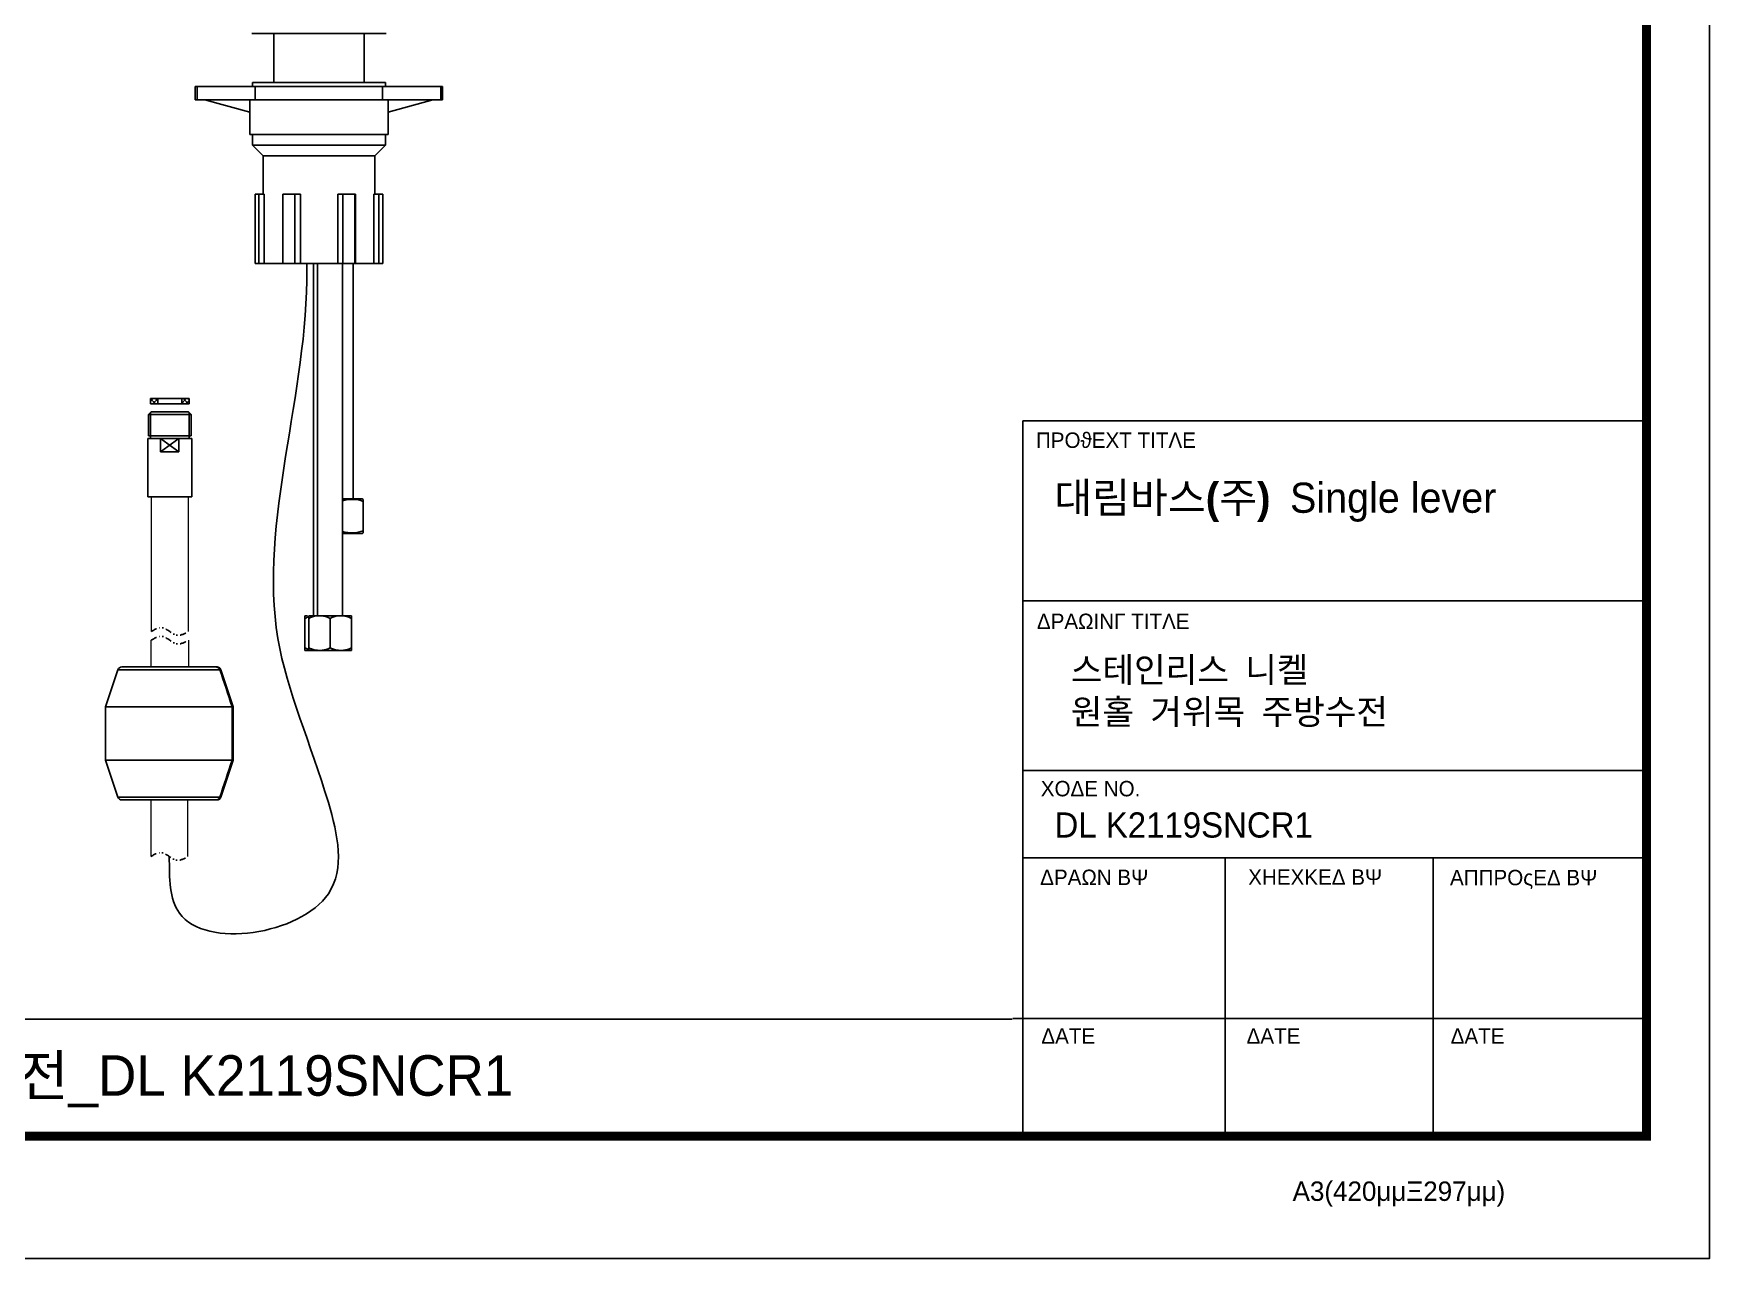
# Model space of a CAD drawing. Extents: x 28 to 1495, y -6 to 1069.
# Drawn here: x 865 to 1495, y -6 to 455 of the extents above; entities that cross this region are included whole.
import ezdxf

# ---------------------------------------------------------------- set-up
doc = ezdxf.new("R2010")
doc.units = 0
doc.header["$LTSCALE"] = 50
doc.header["$MEASUREMENT"] = 0
doc.linetypes.add('DIVIDE', pattern=[31.75, 12.7, -6.35, 0, -6.35, 0, -6.35])
doc.layers.get('0').update_dxf_attribs({"linetype": 'CONTINUOUS'})
doc.layers.add('1', color=7, linetype='CONTINUOUS')
doc.layers.add('BODY', color=7, linetype='CONTINUOUS')
doc.layers.add('11', color=3, linetype='CONTINUOUS', lineweight=0)
doc.styles.get("Standard").update_dxf_attribs({"font": 'SYMBOL'})
doc.styles.add('단선완성형', font='Gulim.ttf')

msp = doc.modelspace()

# ---------------------------------------------------------------- hatches: boundary and pattern name
at = {"layer": '1'}
h = msp.add_hatch(dxfattribs=at)
h.set_pattern_fill('ANSI37', color=0, scale=10, style=0)
h.set_pattern_definition([(135, (22309.7069, 1101.5737), (0.88388348, 0.88388348), []), (45, (22309.7069, 1101.5737), (0.88388348, -0.88388348), [])])
h.paths.add_polyline_path([(911.36, 317.23), (911.36, 315.23), (908.61, 315.23), (908.61, 317.23)])
h.paths.add_polyline_path([(923.11, 317.23), (923.11, 315.23), (920.36, 315.23), (920.36, 317.23)])

# ---------------------------------------------------------------- linework, layer by layer
at = {"color": 7, "linetype": 'Continuous'}
for p, q in [((946.69, 454.49), (946.69, 454.59)), ((946.69, 454.49), (997.19, 454.49)), ((954.94, 436.09), (954.94, 454.49)), ((988.94, 436.09), (988.94, 454.49)), ((997.19, 454.49), (997.19, 454.59)), ((996.94, 436.09), (946.94, 436.09)), ((946.94, 436.09), (946.94, 434.59)), ((996.94, 436.09), (996.94, 434.59)), ((925.44, 434.59), (925.44, 429.59)), ((1018.44, 434.59), (925.44, 434.59)), ((925.44, 429.59), (1018.44, 429.59)), ((945.94, 424.93), (929.11, 429.59)), ((945.94, 429.59), (945.94, 416.59)), ((1014.78, 429.59), (997.94, 424.93)), ((997.94, 429.59), (997.94, 416.59)), ((1018.44, 434.59), (1018.44, 429.59)), ((945.94, 416.59), (997.94, 416.59)), ((946.94, 412.59), (946.94, 416.59)), ((996.94, 412.59), (996.94, 416.59)), ((946.94, 412.59), (996.94, 412.59)), ((950.94, 408.59), (946.94, 412.59)), ((992.94, 408.59), (996.94, 412.59)), ((992.94, 408.59), (950.94, 408.59)), ((950.94, 394.09), (950.94, 408.59)), ((992.94, 394.09), (992.94, 408.59)), ((951.31, 394.09), (947.94, 394.09)), ((947.94, 394.09), (947.94, 368.09)), ((951.31, 368.09), (951.31, 394.09)), ((965, 394.09), (958.36, 394.09)), ((958.36, 394.09), (958.36, 368.09)), ((965, 368.09), (965, 394.09)), ((985.64, 394.09), (979.02, 394.09)), ((979.02, 394.09), (979.02, 368.09)), ((985.64, 368.09), (985.64, 394.09)), ((995.94, 394.09), (992.6, 394.09)), ((992.6, 394.09), (992.6, 368.09)), ((995.94, 394.09), (995.94, 368.09)), ((947.94, 368.09), (995.94, 368.09)), ((969.94, 368.09), (969.94, 235.53)), ((971.44, 368.09), (971.44, 235.53)), ((980.84, 368.09), (980.84, 235.53)), ((984.84, 368.09), (984.84, 279.53)), ((988.14, 279.53), (980.84, 279.53)), ((988.64, 279.33), (988.14, 279.53)), ((988.64, 279.33), (988.64, 266.74)), ((980.84, 266.53), (988.14, 266.53)), ((988.14, 266.53), (988.64, 266.74)), ((967.71, 235.53), (966.64, 235.53)), ((966.64, 222.53), (966.64, 235.53)), ((984.14, 235.53), (968.14, 235.53)), ((968.14, 222.53), (968.14, 235.53)), ((976.14, 223.53), (976.14, 234.53)), ((984.14, 235.53), (984.14, 222.53)), ((966.64, 222.53), (984.14, 222.53)), ((896.39, 215.28), (891.73, 201.3)), ((933.59, 216.3), (897.81, 216.3)), ((935.07, 215.28), (939.73, 201.3)), ((939.33, 201.3), (891.73, 201.3)), ((891.73, 201.3), (891.73, 181.3)), ((939.33, 201.3), (939.33, 181.3)), ((939.73, 201.3), (939.61, 201.3)), ((939.61, 181.3), (939.61, 201.3)), ((939.73, 201.3), (939.73, 181.3)), ((891.73, 181.3), (939.33, 181.3)), ((896.39, 167.33), (891.73, 181.3)), ((935.07, 167.33), (939.73, 181.3)), ((939.61, 181.3), (939.73, 181.3)), ((897.81, 166.3), (933.59, 166.3))]:
    msp.add_line(p, q, dxfattribs=at)
at = {"color": 9, "linetype": 'Continuous'}
for p, q in [((926.17, 434.59), (926.17, 429.59)), ((948.02, 429.59), (948.02, 434.59)), ((995.87, 434.59), (995.87, 429.59)), ((1017.72, 429.59), (1017.72, 434.59)), ((949.33, 394.09), (949.33, 368.09)), ((958.39, 368.09), (958.39, 394.09)), ((962.87, 394.09), (962.87, 368.09)), ((980.88, 368.09), (980.88, 394.09)), ((985.49, 394.09), (985.49, 368.09)), ((994.43, 368.09), (994.43, 394.09)), ((934.72, 215.28), (896.39, 215.28)), ((935.07, 215.28), (935, 215.28)), ((896.39, 167.33), (934.72, 167.33)), ((935, 167.33), (935.07, 167.33))]:
    msp.add_line(p, q, dxfattribs=at)
at = {"color": 5, "ltscale": 40}
for p, q in [((1470.96, 308.91), (1236.52, 308.91)), ((1470.96, 241.14), (1236.52, 241.14)), ((1470.96, 241.14), (1236.52, 241.14)), ((1470.96, 177.4), (1236.52, 177.4)), ((1470.96, 177.4), (1236.52, 177.4)), ((1470.96, 144.52), (1236.52, 144.52)), ((1470.96, 144.52), (1236.52, 144.52)), ((1312.67, 144.52), (1312.67, 39.86)), ((1390.82, 144.52), (1390.82, 39.86)), ((1470.96, 84.06), (1232.81, 84.06)), ((1470.96, 84.06), (1238.35, 84.06)), ((1470.96, 39.86), (1270.04, 39.86))]:
    msp.add_line(p, q, dxfattribs=at)
at = {"color": 5, "ltscale": 0.5}
msp.add_line((1236.52, 308.91), (1236.52, 38.44), dxfattribs=at)
at = {"color": 5}
msp.add_line((51.36, 83.89), (1232.53, 83.89), dxfattribs=at)
at = {"ltscale": 0.5}
msp.add_lwpolyline([(27.78, -6.17), (1494.7, -6.17), (1494.7, 1068.67), (27.78, 1068.67)], close=True, dxfattribs=at)
at = {"color": 5, "linetype": 'ByBlock', "lineweight": 200, "const_width": 3.38}
msp.add_lwpolyline([(51.36, 39.86), (1470.96, 39.86), (1470.96, 1043.72), (51.36, 1043.72)], close=True, dxfattribs=at)
at = {"color": 7, "linetype": 'Continuous'}
for centre, radius, start, end in [((970.22, 228.23), 7.26, 107.90373, 109.33318), ((970.27, 228.09), 7.41, 106.72181, 107.90432), ((970.23, 229.85), 7.27, 250.70386, 252.0987), ((970.27, 229.98), 7.41, 252.09822, 253.27824), ((897.81, 214.8), 1.5, 90, 161.56505), ((933.59, 214.83), 1.47, 87.51211, 89.99841), ((933.65, 214.8), 1.5, 18.43495, 90), ((897.81, 167.8), 1.5, 198.43495, 270), ((933.59, 167.78), 1.48, 270.00153, 272.49136), ((933.65, 167.8), 1.5, 270, 341.56505)]:
    msp.add_arc(centre, radius, start, end, dxfattribs=at)
msp.add_spline([(915.7, 145.01), (919.52, 123.67), (975.49, 131.02), (975.49, 165.32), (956.52, 227.06), (967.41, 365.97), (967.38, 368.01)], degree=3)
for points, knots in [([(988.64, 278.53), (987.44, 279.07), (985.41, 279.4), (982.77, 279.29), (981.46, 279.02), (980.83, 278.8)], [0, 0, 0, 0, 0.499486, 0.748983, 1, 1, 1, 1]), ([(980.83, 267.27), (981.46, 267.05), (982.77, 266.78), (985.41, 266.67), (987.44, 267), (988.64, 267.53)], [0, 0, 0, 0, 0.25101, 0.500514, 1, 1, 1, 1]), ([(972.14, 235.53), (971.8, 235.53), (970.42, 235.46), (969.04, 235.06), (968.14, 234.53)], [0, 0, 0, 0, 0.248849, 1, 1, 1, 1]), ([(976.14, 234.53), (975.84, 234.71), (974.59, 235.32), (973.17, 235.53), (972.14, 235.53)], [0, 0, 0, 0, 0.254579, 1, 1, 1, 1]), ([(980.14, 235.53), (979.8, 235.53), (978.42, 235.46), (977.04, 235.06), (976.14, 234.53)], [0, 0, 0, 0, 0.248854, 1, 1, 1, 1]), ([(984.14, 234.53), (983.84, 234.71), (982.59, 235.32), (981.17, 235.53), (980.14, 235.53)], [0, 0, 0, 0, 0.254593, 1, 1, 1, 1]), ([(968.14, 223.53), (968.45, 223.36), (969.7, 222.75), (971.11, 222.53), (972.14, 222.53)], [0, 0, 0, 0, 0.254575, 1, 1, 1, 1]), ([(972.14, 222.53), (972.49, 222.53), (973.87, 222.61), (975.25, 223.01), (976.14, 223.53)], [0, 0, 0, 0, 0.24885, 1, 1, 1, 1]), ([(976.14, 223.53), (976.45, 223.36), (977.7, 222.75), (979.11, 222.53), (980.14, 222.53)], [0, 0, 0, 0, 0.254579, 1, 1, 1, 1]), ([(980.14, 222.53), (980.49, 222.53), (981.87, 222.61), (983.25, 223.01), (984.14, 223.53)], [0, 0, 0, 0, 0.248849, 1, 1, 1, 1]), ([(934.72, 215.28), (934.67, 215.43), (934.52, 215.71), (934.19, 216.04), (933.77, 216.25), (933.46, 216.3), (933.31, 216.3)], [0, 0, 0, 0, 0.251041, 0.501306, 0.750856, 1, 1, 1, 1]), ([(933.65, 216.3), (933.8, 216.3), (934.1, 216.24), (934.5, 216.02), (934.81, 215.69), (934.95, 215.42), (935, 215.28)], [0, 0, 0, 0, 0.249191, 0.498745, 0.749, 1, 1, 1, 1]), ([(933.31, 166.3), (933.46, 166.3), (933.77, 166.35), (934.19, 166.57), (934.52, 166.9), (934.67, 167.18), (934.72, 167.33)], [0, 0, 0, 0, 0.249144, 0.498694, 0.74896, 1, 1, 1, 1]), ([(935, 167.33), (934.95, 167.19), (934.81, 166.91), (934.5, 166.59), (934.1, 166.37), (933.8, 166.31), (933.65, 166.3)], [0, 0, 0, 0, 0.251, 0.501256, 0.750809, 1, 1, 1, 1])]:
    msp.add_open_spline(points, degree=3, knots=knots, dxfattribs=at)
for points in [[(967.82, 235.08), (967.41, 234.94), (967.01, 234.76), (966.64, 234.53)], [(966.64, 223.53), (967.02, 223.31), (967.42, 223.13), (967.82, 222.99)], [(934.72, 215.28), (936.26, 210.62), (937.8, 205.96), (939.33, 201.3)], [(939.61, 201.3), (938.08, 205.96), (936.54, 210.62), (935, 215.28)], [(939.33, 181.3), (937.8, 176.64), (936.26, 171.99), (934.72, 167.33)], [(935, 167.33), (936.54, 171.99), (938.08, 176.64), (939.61, 181.3)]]:
    msp.add_open_spline(points, degree=3, dxfattribs=at)
at = {"color": 2, "linetype": 'DIVIDE', "ltscale": 0.003644}
for points in [[(908.86, 229.62), (913.06, 231.02), (918.66, 228.22), (922.86, 229.62)], [(908.86, 226.36), (913.06, 227.76), (918.66, 224.96), (922.86, 226.36)], [(908.7, 145.01), (912.9, 146.41), (918.5, 143.61), (922.7, 145.01)]]:
    msp.add_spline(points, degree=3, dxfattribs=at)
at = {"layer": '1', "color": 0}
for p, q in [((908.61, 315.23), (908.61, 317.23)), ((908.61, 317.23), (923.11, 317.23)), ((908.61, 315.23), (923.11, 315.23)), ((911.36, 315.23), (911.36, 317.23)), ((920.36, 315.23), (920.36, 317.23)), ((923.11, 315.23), (923.11, 317.23)), ((908.86, 312.23), (907.86, 311.23)), ((907.86, 303.23), (907.86, 311.23)), ((908.61, 303.23), (908.61, 311.98)), ((922.86, 312.23), (908.86, 312.23)), ((922.86, 312.23), (923.86, 311.23)), ((923.11, 303.23), (923.11, 311.98)), ((923.86, 303.23), (923.86, 311.23)), ((907.86, 303.23), (923.86, 303.23)), ((908.61, 302.23), (908.61, 303.23)), ((923.11, 302.23), (923.11, 303.23)), ((924.11, 302.23), (907.61, 302.23)), ((907.61, 280.23), (907.61, 302.23)), ((912.42, 302.23), (919.29, 297.23)), ((912.42, 297.23), (919.29, 302.23)), ((912.42, 302.23), (912.42, 297.23)), ((919.29, 297.23), (912.42, 297.23)), ((919.29, 302.23), (919.29, 297.23)), ((924.11, 280.23), (924.11, 302.23)), ((924.11, 280.23), (907.61, 280.23))]:
    msp.add_line(p, q, dxfattribs=at)
at = {"layer": '11', "color": 0}
for p, q in [((908.86, 280.23), (908.86, 229.62)), ((922.86, 229.62), (922.86, 280.23)), ((908.86, 216.3), (908.86, 226.36)), ((922.86, 226.36), (922.86, 216.3)), ((908.7, 166.3), (908.7, 145.01)), ((922.7, 145.01), (922.7, 166.3))]:
    msp.add_line(p, q, dxfattribs=at)
at = {"layer": 'BODY', "color": 0, "linetype": 'Continuous', "ltscale": 0.3}
msp.add_line((923.86, 311.23), (907.86, 311.23), dxfattribs=at)

# ---------------------------------------------------------------- texts
at = {"color": 5, "ltscale": 40}
for s, height, p in [('PROJECT TITLE', 5.7888, (1241.48, 298.7)), ('DRAWING TITLE', 5.7888, (1241.85, 230.57)), ('CODE NO.', 5.789, (1243.31, 167.65)), ('DRAWN BY', 5.789, (1243.08, 134.29)), ('CHECKED BY', 5.789, (1321.29, 134.39)), ('APPROVED BY', 5.7888, (1397.15, 134.2)), ('DATE', 5.789, (1243.53, 74.62)), ('DATE', 5.789, (1320.68, 74.62)), ('DATE', 5.789, (1397.41, 74.62)), ('A3(420mmX297mm)', 7.3061, (1337.98, 15.49))]:
    msp.add_text(s, height=height, dxfattribs=at).set_placement(p)
at = {"attachment_point": 1, "style": '단선완성형'}
for s, insert, char_height, width in [('{\\fPretendard Variable SemiBold|b0|i0|c129|p2;\\C7;대림바스(주)\\fGulimChe|b0|i0|c129|p49;\\C256; }Single lever', (1248.37, 285.63), 11.34779, 182.3846), ('{\\fGulimChe|b0|i0|c129|p49; 스테인리스 니켈\\P 원홀 거위목 주방수전 }', (1248.47, 219.95), 9.4733, 159.4258), ('DL K2119SNCR1', (1248.47, 161.61), 9.4733, 159.4258)]:
    msp.add_mtext(s, dxfattribs=dict(at, insert=insert, char_height=char_height, width=width))
at = {"color": 2, "insert": (314.72, 70.27), "char_height": 15.22493, "width": 895.0871, "attachment_point": 1, "style": '단선완성형'}
msp.add_mtext('{\\fPretendard Variable SemiBold|b0|i0|c129|p2;대림바스(주)\\fHYwulM|b0|i0|c129|p18; Single lever_}스테인리스 니켈{\\fHYwulM|b0|i0|c129|p18;_}원홀 거위목 주방수전{\\fHYwulM|b0|i0|c129|p18;_DL K2119SNCR1}', dxfattribs=at)

doc.saveas('drawing.dxf')
